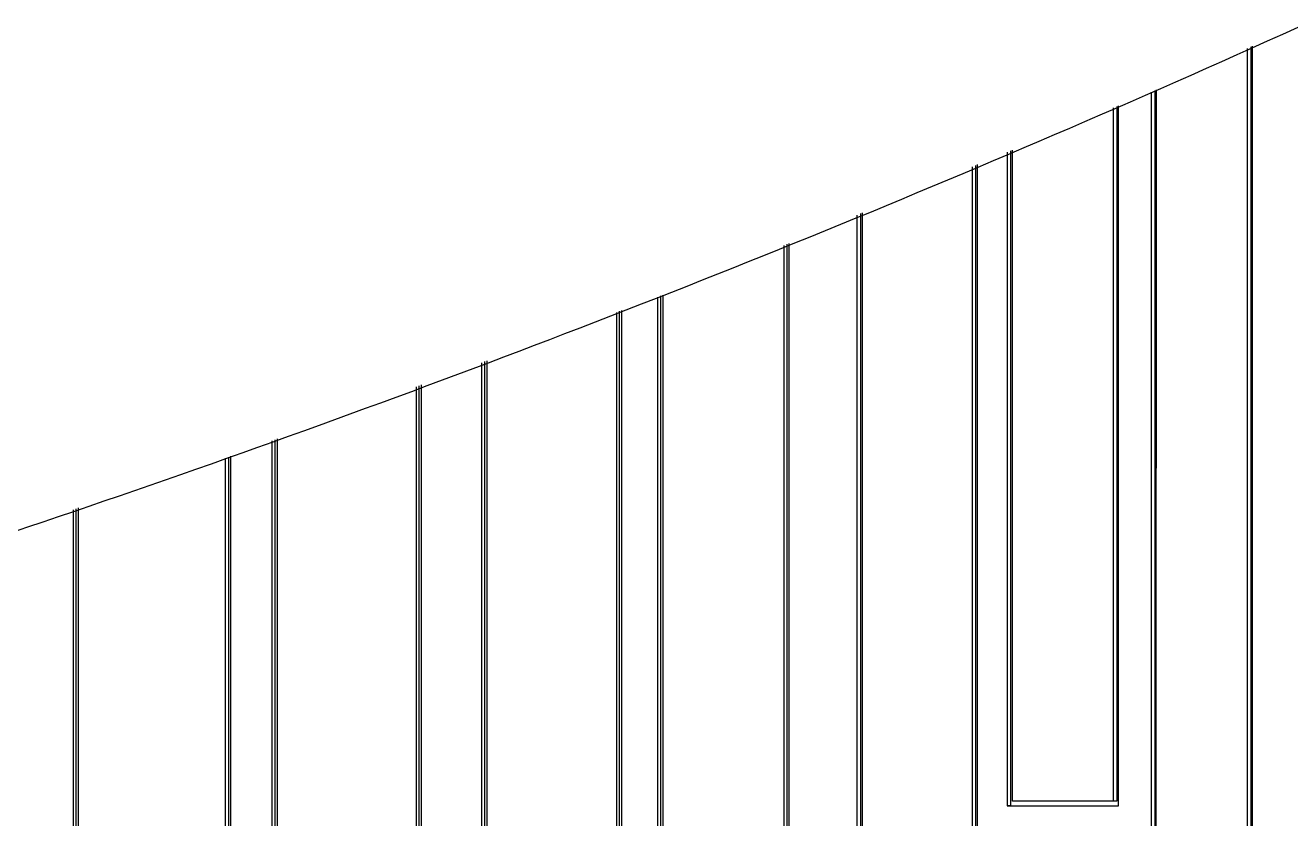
# Model space of a CAD drawing. Header units: millimetres. Extents: x 1852 to 4288, y 681 to 2404.
# Drawn here: x 2957.33 to 2973.22, y 962.17 to 972.14 of the extents above; entities that cross this region are included whole.
import ezdxf

# ---------------------------------------------------------------- set-up
doc = ezdxf.new("R2010")
doc.units = ezdxf.units.MM

msp = doc.modelspace()

# ---------------------------------------------------------------- linework, layer by layer
at = {"color": 7, "linetype": 'Continuous', "lineweight": 25}
for p, q in [((2972.721, 971.863), (2972.721, 960.259)), ((2972.74, 960.209), (2972.74, 971.872)), ((2972.676, 971.842), (2972.676, 960.259)), ((2971.469, 971.296), (2971.469, 960.209)), ((2971.514, 971.315), (2971.514, 960.209)), ((2971.534, 960.259), (2971.535, 971.323)), ((2970.993, 971.097), (2970.993, 962.388)), ((2971.037, 971.115), (2971.037, 962.388)), ((2971.058, 962.332), (2971.058, 971.124)), ((2969.661, 970.54), (2969.661, 962.332)), ((2969.705, 970.558), (2969.705, 962.332)), ((2969.727, 962.388), (2969.727, 970.567)), ((2969.224, 970.357), (2969.224, 960.309)), ((2969.268, 960.309), (2969.268, 970.376)), ((2969.29, 960.259), (2969.29, 970.385)), ((2967.776, 969.752), (2967.776, 960.259)), ((2967.819, 969.77), (2967.818, 960.259)), ((2967.843, 969.78), (2967.843, 960.309)), ((2966.856, 969.368), (2966.856, 960.314)), ((2966.898, 960.314), (2966.898, 969.385)), ((2966.923, 960.264), (2966.923, 969.395)), ((2965.271, 968.721), (2965.27, 960.264)), ((2965.311, 968.736), (2965.311, 960.264)), ((2965.337, 968.746), (2965.337, 960.314)), ((2964.755, 968.529), (2964.755, 960.364)), ((2964.795, 960.364), (2964.795, 968.544)), ((2964.822, 960.314), (2964.822, 968.554)), ((2963.06, 967.897), (2963.06, 960.314)), ((2963.099, 967.911), (2963.099, 960.314)), ((2963.127, 967.922), (2963.127, 960.364)), ((2962.242, 967.592), (2962.242, 960.364)), ((2962.281, 960.364), (2962.281, 967.606)), ((2962.309, 960.314), (2962.309, 967.617)), ((2960.468, 966.93), (2960.468, 960.314)), ((2960.498, 966.941), (2960.498, 960.364)), ((2960.43, 966.916), (2960.43, 960.314)), ((2959.845, 966.697), (2959.845, 960.414)), ((2959.883, 966.711), (2959.883, 960.414)), ((2959.913, 960.364), (2959.913, 966.723)), ((2957.933, 966.05), (2957.933, 960.364)), ((2957.969, 966.062), (2957.969, 960.364)), ((2958.001, 960.414), (2958.001, 966.073)), ((2969.661, 962.332), (2971.013, 962.332)), ((2969.705, 962.332), (2969.661, 962.332)), ((2971.037, 962.388), (2970.993, 962.388)), ((2971.013, 962.332), (2971.058, 962.332))]:
    msp.add_line(p, q, dxfattribs=at)
for points, knots in [([(2902.594, 956.935), (2905.154, 956.96), (2908.734, 956.995), (2914.004, 957.274), (2918.468, 957.609), (2923.784, 958.175), (2929.353, 958.948), (2935.167, 959.958), (2941.138, 961.214), (2947.214, 962.725), (2953.352, 964.495), (2959.517, 966.53), (2965.681, 968.829), (2971.817, 971.394), (2977.906, 974.225), (2983.925, 977.319), (2989.858, 980.673), (2995.687, 984.285), (3001.397, 988.151), (3006.972, 992.265), (3012.4, 996.622), (3017.665, 1001.216), (3022.757, 1006.041), (3027.661, 1011.089), (3032.368, 1016.352), (3036.866, 1021.822), (3041.144, 1027.49), (3045.193, 1033.347), (3049.003, 1039.384), (3052.564, 1045.589), (3055.87, 1051.954), (3058.91, 1058.467), (3061.68, 1065.116), (3064.17, 1071.89), (3066.375, 1078.778), (3068.29, 1085.767), (3069.909, 1092.844), (3071.226, 1099.998), (3072.239, 1107.215), (3072.944, 1114.482), (3073.337, 1121.786), (3073.415, 1129.114), (3073.178, 1136.452), (3072.624, 1143.787), (3071.752, 1151.105), (3070.562, 1158.392), (3069.054, 1165.634), (3067.229, 1172.819), (3065.088, 1179.932), (3062.634, 1186.959), (3059.87, 1193.888), (3056.797, 1200.704), (3053.42, 1207.395), (3049.742, 1213.947), (3045.768, 1220.347), (3041.503, 1226.582), (3036.952, 1232.64), (3032.12, 1238.508), (3027.013, 1244.175), (3021.637, 1249.627), (3016.19, 1254.675), (3010.717, 1259.327), (3005.258, 1263.597), (2999.633, 1267.639), (2993.852, 1271.447), (2987.924, 1275.016), (2981.862, 1278.338), (2975.676, 1281.408), (2969.38, 1284.221), (2962.986, 1286.773), (2956.511, 1289.059), (2949.973, 1291.076), (2943.398, 1292.818), (2936.825, 1294.283), (2930.331, 1295.465), (2924.042, 1296.362), (2918.518, 1296.945), (2913.635, 1297.313), (2908.811, 1297.552), (2902.837, 1297.67), (2897.32, 1297.559), (2892.051, 1297.287), (2887.587, 1296.95), (2882.27, 1296.385), (2876.701, 1295.612), (2870.888, 1294.602), (2864.917, 1293.345), (2858.841, 1291.835), (2852.703, 1290.064), (2846.538, 1288.03), (2840.374, 1285.73), (2834.237, 1283.165), (2828.149, 1280.335), (2822.13, 1277.241), (2816.197, 1273.886), (2810.368, 1270.274), (2804.658, 1266.409), (2799.082, 1262.295), (2793.655, 1257.937), (2788.389, 1253.343), (2783.298, 1248.519), (2778.393, 1243.471), (2773.686, 1238.208), (2769.189, 1232.738), (2764.91, 1227.07), (2760.862, 1221.213), (2757.052, 1215.176), (2753.49, 1208.97), (2750.185, 1202.605), (2747.143, 1196.093), (2744.381, 1189.442), (2742.044, 1183.16), (2740.765, 1179.055), (2740.202, 1177.246)], [0, 0, 0, 0, 0.0102074, 0.014274, 0.021037, 0.0280561, 0.0355867, 0.0434511, 0.0515783, 0.0599113, 0.0684099, 0.0770439, 0.085791, 0.0946336, 0.1035582, 0.112554, 0.1216124, 0.1307262, 0.1398897, 0.1490979, 0.1583469, 0.1676331, 0.1769537, 0.1863062, 0.1956884, 0.2050985, 0.2145348, 0.2239961, 0.233481, 0.2429885, 0.2525178, 0.262068, 0.2716385, 0.2812287, 0.2908382, 0.3004664, 0.3101132, 0.3197782, 0.3294613, 0.3391624, 0.3488814, 0.3586183, 0.3683733, 0.3781464, 0.387938, 0.3977483, 0.4075776, 0.4174265, 0.4272956, 0.4371854, 0.4470968, 0.4570307, 0.4669882, 0.4769704, 0.486979, 0.4970156, 0.5070822, 0.5171812, 0.5273154, 0.5374882, 0.5477037, 0.5569145, 0.5661226, 0.5753266, 0.5845258, 0.5937191, 0.6029052, 0.6120821, 0.6212471, 0.6303962, 0.6395236, 0.6486197, 0.6576679, 0.6666375, 0.6754633, 0.6839789, 0.6919633, 0.6976055, 0.7035012, 0.7112199, 0.7214273, 0.7254939, 0.7322569, 0.739276, 0.7468066, 0.754671, 0.7627982, 0.7711312, 0.7796298, 0.7882638, 0.7970109, 0.8058535, 0.8147781, 0.8237739, 0.8328323, 0.8419461, 0.8511096, 0.8603178, 0.8695668, 0.878853, 0.8881736, 0.8975261, 0.9069083, 0.9163184, 0.9257547, 0.935216, 0.9447009, 0.9542084, 0.9637377, 0.9732879, 0.9828584, 0.9924486, 1, 1, 1, 1]), ([(2969.705, 962.332), (2969.844, 962.332), (2970.122, 962.332), (2970.575, 962.332), (2970.882, 962.332), (2971.058, 962.332)], [0, 0, 0, 0, 0.300081, 0.600162, 1, 1, 1, 1]), ([(2971.037, 962.388), (2970.905, 962.388), (2970.642, 962.388), (2970.206, 962.388), (2969.897, 962.388), (2969.727, 962.388)], [0, 0, 0, 0, 0.3099205, 0.6198411, 1, 1, 1, 1]), ([(2970.993, 962.388), (2970.887, 962.388), (2970.674, 962.388), (2970.256, 962.388), (2969.936, 962.388), (2969.727, 962.388)], [0, 0, 0, 0, 0.258503, 0.517006, 1, 1, 1, 1])]:
    msp.add_open_spline(points, degree=3, knots=knots, dxfattribs=at)

doc.saveas('drawing.dxf')
